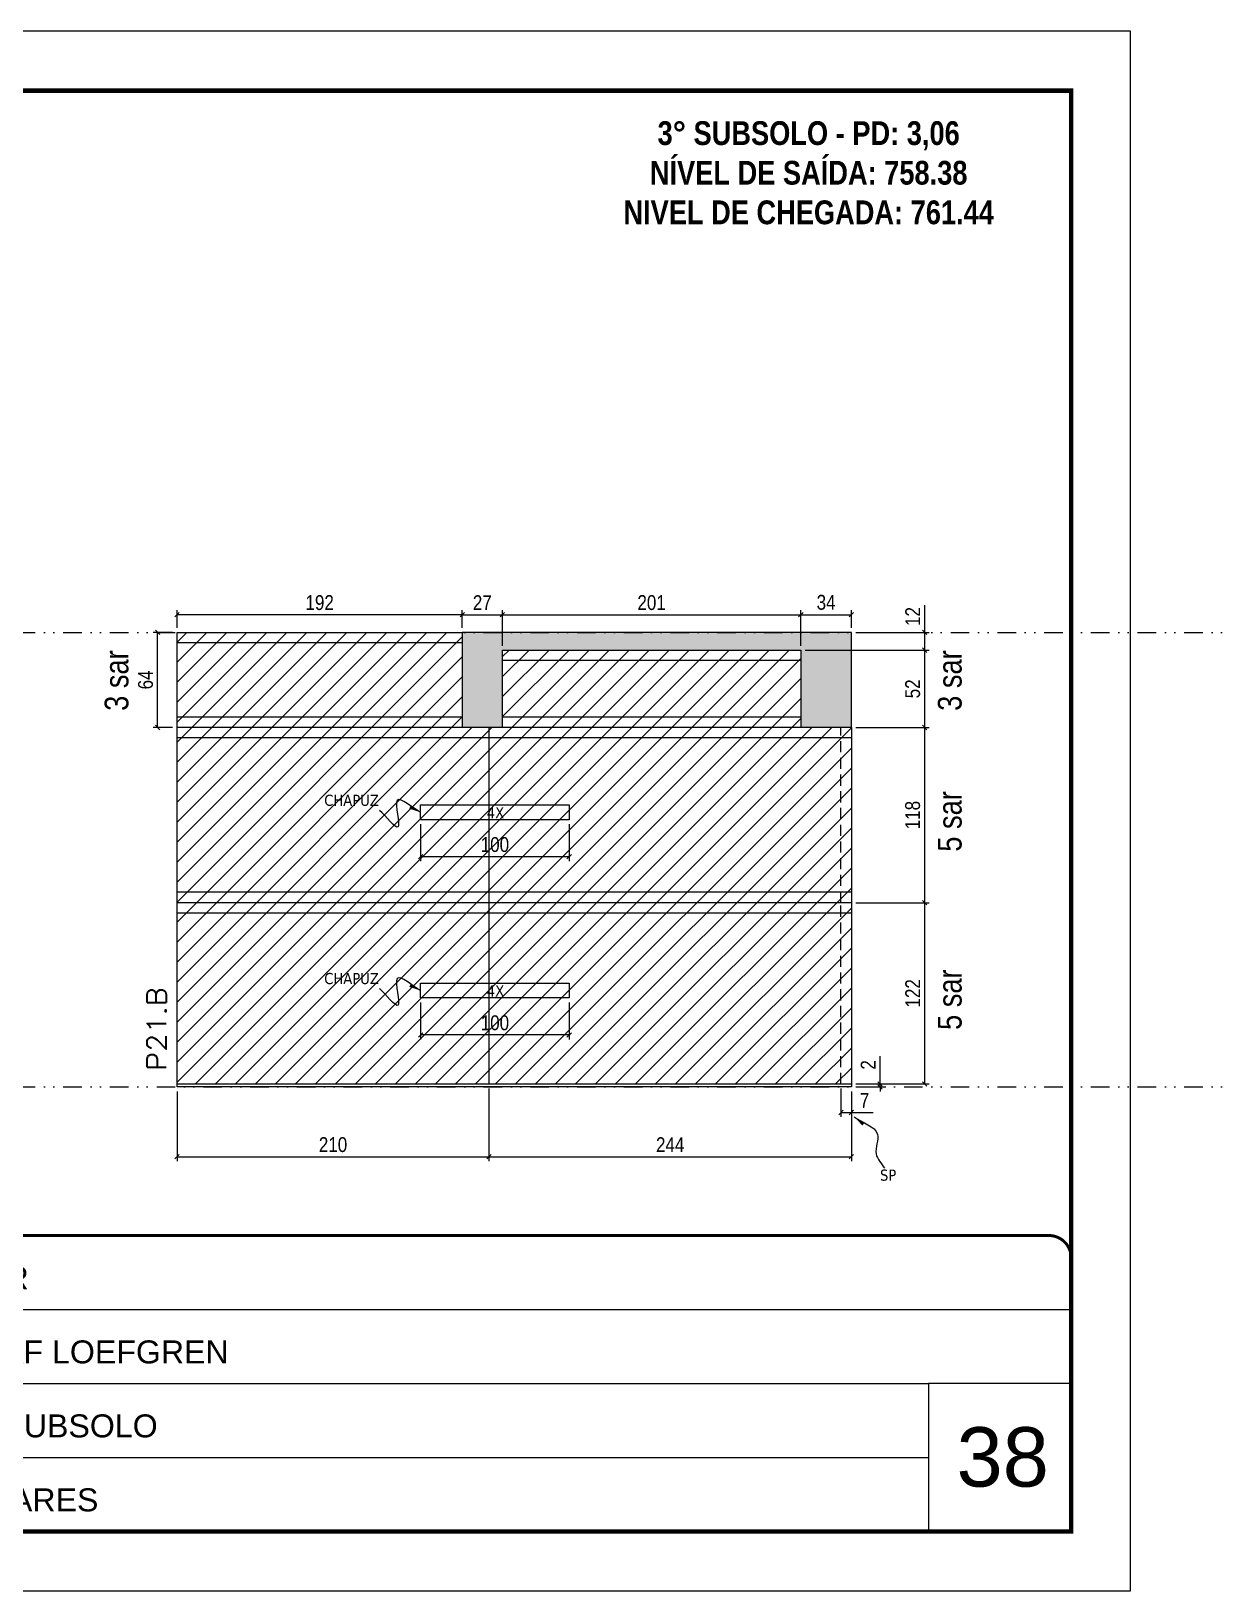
# Model space of a CAD drawing. Header units: millimetres. Extents: x 13777 to 27878, y -21631 to 6985.
# Drawn here: x 16743 to 17540, y -4402 to -3352 of the extents above; entities that cross this region are included whole.
import ezdxf

# ---------------------------------------------------------------- set-up
doc = ezdxf.new("R2010")
doc.units = ezdxf.units.MM
for name, pattern in [('CONTINUO', [0]), ('DASHED', [0.75, 0.5, -0.25]), ('DIVIDE2', [0.625, 0.25, -0.125, 0, -0.125, 0, -0.125]), ('HIDDEN', [0.375, 0.25, -0.125])]:
    doc.linetypes.add(name, pattern=pattern)
for name, color, linetype, lineweight in [('CARIMBO', 255, 'Continuous', 9), ('Folhas', 255, 'Continuous', 9), ('Hachura', 251, 'Continuous', 9), ('SARRAFO DE PRESSAO', 251, 'DASHED', 9), ('Texto Seção', 7, 'Continuous', 15)]:
    doc.layers.add(name, color=color, linetype=linetype, lineweight=lineweight)
for name, color, linetype in [('COTA', 241, 'Continuous'), ('NOMENCLATURA', 7, 'Continuous'), ('Nível', 160, 'Continuous'), ('Painéis', 200, 'Continuous'), ('SARR_2.2x10', 60, 'Continuous'), ('SARR_2.2x7', 40, 'Continuous'), ('Sarrafo de Pressão', 42, 'HIDDEN'), ('texto', 7, 'Continuous')]:
    doc.layers.add(name, color=color, linetype=linetype)
doc.styles.add('ARIAL', font='arial.ttf')
doc.styles.add('ARIAL_NARROW', font='ARIALN.TTF', dxfattribs={"height": 0.2})
doc.styles.add('COTA TECNICA', font='techl___.ttf', dxfattribs={"height": 10})
doc.styles.add('COTA TECNICA-50', font='techl___.ttf', dxfattribs={"height": 10})
doc.styles.add('REGUA-120', font='ROMANS.shx', dxfattribs={"height": 15})
doc.styles.add('ROMANC', font='techb___.ttf', dxfattribs={"height": 2.5})
doc.styles.get("Standard").update_dxf_attribs({"font": 'arial.ttf'})
doc.styles.add('Tecnologia', font='')
doc.styles.get('Tecnologia').set_extended_font_data('Forgotten Futurist')
doc.dimstyles.new('COTA PAINEL-50', dxfattribs={"dimtxt": 10, "dimasz": 3, "dimexe": 3, "dimexo": 3, "dimgap": 3, "dimtad": 1, "dimdec": 1, "dimzin": 12, "dimdsep": 46, "dimtxsty": 'COTA TECNICA-50', "dimblk1": 'OBLIQUE', "dimblk2": 'OBLIQUE', "dimsah": 1, "dimcen": 0.9, "dimclrd": 4, "dimclre": 4, "dimclrt": 240, "dimadec": 1, "dimazin": 3, "dimtfac": 1, "dimtdec": 1, "dimtmove": 0, "dimatfit": 3, "dimfxl": 1, "dimtolj": 1, "dimtzin": 12, "dimarcsym": 0})
doc.dimstyles.new('PAINEL', dxfattribs={"dimtxt": 10, "dimasz": 3, "dimexe": 3, "dimexo": 3, "dimgap": 3, "dimtad": 1, "dimdec": 1, "dimzin": 12, "dimdsep": 46, "dimtxsty": 'COTA TECNICA', "dimblk1": 'OBLIQUE', "dimblk2": 'OBLIQUE', "dimsah": 1, "dimcen": 0.9, "dimclrd": 4, "dimclre": 4, "dimclrt": 240, "dimadec": 1, "dimazin": 3, "dimtfac": 1, "dimtdec": 1, "dimtmove": 0, "dimatfit": 3, "dimfxl": 1, "dimtolj": 1, "dimtzin": 12, "dimarcsym": 0})
doc.dimstyles.get("Standard").update_dxf_attribs({"dimtxt": 0.18, "dimasz": 0.18, "dimexe": 0.18, "dimexo": 0.0625, "dimgap": 0.09, "dimtad": 0, "dimtih": 1, "dimtoh": 1, "dimdec": 4, "dimzin": 0, "dimdsep": 46, "dimtxsty": 'Standard', "dimcen": 0.09, "dimadec": 0, "dimazin": 0, "dimtfac": 1, "dimtdec": 4, "dimtofl": 0, "dimtmove": 0, "dimatfit": 3, "dimfxl": 1, "dimtolj": 1, "dimtzin": 0, "dimarcsym": 0})

# ---------------------------------------------------------------- blocks, each defined once
blk = doc.blocks.new('9999999999')
at = {"color": 30, "linetype": 'CONTINUO'}
for p, q in [((98564.6, 34230.2), (98564.6, 34429.4)), ((98564.6, 34379.6), (99584, 34379.6)), ((98564.6, 34329.8), (99488, 34329.8)), ((99584, 34329.8), (99488, 34329.8)), ((99488, 34329.8), (99488, 34230.2)), ((98564.6, 34280), (99488, 34280))]:
    blk.add_line(p, q, dxfattribs=at)
at = {"color": 30, "linetype": 'CONTINUO', "const_width": 2}
blk.add_lwpolyline([(99584, 34230.2), (99584, 34414.4, 0.414214), (99569, 34429.4), (98229, 34429.4, 0.414214), (98214, 34414.4), (98214, 34245.2, 0.414214), (98229, 34230.2), (99584, 34230.2)], format="xyb", dxfattribs=at)
at = {"layer": 'Folhas'}
blk.add_lwpolyline([(98139, 34190.2), (99624, 34190.2), (99624, 35240.2), (98139, 35240.2)], close=True, dxfattribs=at)
at = {"layer": 'Folhas', "color": 30, "const_width": 3}
blk.add_lwpolyline([(98214, 34230.2), (99584, 34230.2), (99584, 35200.2), (98214, 35200.2)], close=True, dxfattribs=at)
at = {"color": 7, "linetype": 'Continuous', "ltscale": 5, "style": 'ARIAL'}
for s, height, p in [('SKR', 15.48, (98837.7, 34393.1)), ('LEAF LOEFGREN', 15.483, (98837.7, 34343.3)), ('3° SUBSOLO', 15.48, (98837.7, 34293.5)), ('NOVA SISTEMAS CONSTRUTIVOS', 11.059, (98263.2, 34267.2)), ('PILARES', 15.48, (98837.7, 34243.7))]:
    blk.add_text(s, height=height, dxfattribs=at).set_placement(p)
at = {"layer": 'Folhas', "color": 7, "style": 'Tecnologia', "width": 1.5}
for s, p in [('CLIENTE:', (98573.7, 34397.2)), ('OBRA:', (98573.7, 34347.3)), ('PAVIMENTO:', (98573.7, 34297.5)), ('PROJETO:', (98573.7, 34247.7))]:
    blk.add_text(s, height=14, dxfattribs=at).set_placement(p)
blk = doc.blocks.new('_Oblique')
at = {"color": 0, "linetype": 'ByBlock', "lineweight": -2}
blk.add_line((-0.5, -0.5), (0.5, 0.5), dxfattribs=at)
blk = doc.blocks.new('*D1830')
at = {"layer": 'COTA', "color": 4, "lineweight": -2, "transparency": 16777216}
for p, q in [((17288.5, -4064.2), (17288.5, -4083.4)), ((17295.5, -4066.2), (17295.5, -4083.4)), ((17288.5, -4080.4), (17295.5, -4080.4)), ((17295.5, -4080.4), (17310.2, -4080.4))]:
    blk.add_line(p, q, dxfattribs=at)
at = {"layer": 'Defpoints', "color": 0, "transparency": 16777216}
for p in [(17288.5, -4061.2), (17295.5, -4063.2), (17295.5, -4080.4)]:
    blk.add_point(p, dxfattribs=at)
at = {"layer": 'COTA', "color": 4, "lineweight": -2, "transparency": 16777216, "xscale": 3, "yscale": 3, "zscale": 3, "rotation": 180}
blk.add_blockref('_Oblique', (17288.5, -4080.4), dxfattribs=at)
at = {"layer": 'COTA', "color": 4, "lineweight": -2, "transparency": 16777216, "xscale": 3, "yscale": 3, "zscale": 3}
blk.add_blockref('_Oblique', (17295.5, -4080.4), dxfattribs=at)
at = {"layer": 'COTA', "color": 240, "transparency": 16777216, "insert": (17304.4, -4072.3), "char_height": 10, "attachment_point": 5, "style": 'COTA TECNICA-50'}
blk.add_mtext('\\A1;7', dxfattribs=at)
blk = doc.blocks.new('*D1831')
at = {"layer": 'COTA', "color": 4, "lineweight": -2, "transparency": 16777216}
for p, q in [((17314.8, -4061.2), (17314.8, -4042.4)), ((17298.5, -4061.2), (17317.8, -4061.2)), ((17298.5, -4063.2), (17317.8, -4063.2)), ((17314.8, -4063.2), (17314.8, -4061.2)), ((17314.8, -4063.2), (17314.8, -4066.2))]:
    blk.add_line(p, q, dxfattribs=at)
at = {"layer": 'Defpoints', "color": 0, "transparency": 16777216}
for p in [(17295.5, -4061.2), (17295.5, -4063.2), (17314.8, -4063.2)]:
    blk.add_point(p, dxfattribs=at)
at = {"layer": 'COTA', "color": 4, "lineweight": -2, "transparency": 16777216, "xscale": 3, "yscale": 3, "zscale": 3}
for p, rotation in [((17314.8, -4061.2), 270), ((17314.8, -4063.2), 90)]:
    blk.add_blockref('_Oblique', p, dxfattribs=dict(at, rotation=rotation))
at = {"layer": 'COTA', "color": 240, "transparency": 16777216, "insert": (17306.8, -4048.4), "char_height": 10, "attachment_point": 5, "rotation": 90, "style": 'COTA TECNICA-50'}
blk.add_mtext('\\A1;2', dxfattribs=at)
blk = doc.blocks.new('*D1832')
at = {"layer": 'COTA', "color": 4, "lineweight": -2, "transparency": 16777216}
for p, q in [((17298.5, -3821.2), (17347.9, -3821.2)), ((17344.9, -3939.2), (17344.9, -3821.2)), ((17298.5, -3939.2), (17347.9, -3939.2))]:
    blk.add_line(p, q, dxfattribs=at)
at = {"layer": 'Defpoints', "color": 0, "transparency": 16777216}
for p in [(17295.5, -3821.2), (17344.9, -3821.2), (17295.5, -3939.2)]:
    blk.add_point(p, dxfattribs=at)
at = {"layer": 'COTA', "color": 4, "lineweight": -2, "transparency": 16777216, "xscale": 3, "yscale": 3, "zscale": 3}
for p, rotation in [((17344.9, -3821.2), 90), ((17344.9, -3939.2), 270)]:
    blk.add_blockref('_Oblique', p, dxfattribs=dict(at, rotation=rotation))
at = {"layer": 'COTA', "color": 240, "transparency": 16777216, "insert": (17336.8, -3880.2), "char_height": 10, "attachment_point": 5, "rotation": 90, "style": 'COTA TECNICA-50'}
blk.add_mtext('\\A1;118', dxfattribs=at)
blk = doc.blocks.new('*D1838')
at = {"layer": 'COTA', "color": 4, "lineweight": -2, "transparency": 16777216}
for p, q in [((17298.5, -3939.2), (17347.9, -3939.2)), ((17344.9, -4061.2), (17344.9, -3939.2)), ((17298.5, -4061.2), (17347.9, -4061.2))]:
    blk.add_line(p, q, dxfattribs=at)
at = {"layer": 'Defpoints', "color": 0, "transparency": 16777216}
for p in [(17295.5, -3939.2), (17344.9, -3939.2), (17295.5, -4061.2)]:
    blk.add_point(p, dxfattribs=at)
at = {"layer": 'COTA', "color": 4, "lineweight": -2, "transparency": 16777216, "xscale": 3, "yscale": 3, "zscale": 3}
for p, rotation in [((17344.9, -3939.2), 90), ((17344.9, -4061.2), 270)]:
    blk.add_blockref('_Oblique', p, dxfattribs=dict(at, rotation=rotation))
at = {"layer": 'COTA', "color": 240, "transparency": 16777216, "insert": (17336.8, -4000.2), "char_height": 10, "attachment_point": 5, "rotation": 90, "style": 'COTA TECNICA'}
blk.add_mtext('\\A1;122', dxfattribs=at)
blk = doc.blocks.new('*D1839')
at = {"layer": 'COTA', "color": 4, "lineweight": -2, "transparency": 16777216}
for p, q in [((17264.5, -3769.2), (17347.9, -3769.2)), ((17344.9, -3821.2), (17344.9, -3769.2)), ((17298.5, -3821.2), (17347.9, -3821.2))]:
    blk.add_line(p, q, dxfattribs=at)
at = {"layer": 'Defpoints', "color": 0, "transparency": 16777216}
for p in [(17261.5, -3769.2), (17344.9, -3769.2), (17295.5, -3821.2)]:
    blk.add_point(p, dxfattribs=at)
at = {"layer": 'COTA', "color": 4, "lineweight": -2, "transparency": 16777216, "xscale": 3, "yscale": 3, "zscale": 3}
for p, rotation in [((17344.9, -3769.2), 90), ((17344.9, -3821.2), 270)]:
    blk.add_blockref('_Oblique', p, dxfattribs=dict(at, rotation=rotation))
at = {"layer": 'COTA', "color": 240, "transparency": 16777216, "insert": (17336.8, -3795.2), "char_height": 10, "attachment_point": 5, "rotation": 90, "style": 'COTA TECNICA'}
blk.add_mtext('\\A1;52', dxfattribs=at)
blk = doc.blocks.new('*D1840')
at = {"layer": 'COTA', "color": 4, "linetype": 'ByBlock', "lineweight": -2, "transparency": 16777216}
for p, q in [((17005.5, -4006.3), (17005.5, -4031.2)), ((17105.5, -4006.3), (17105.5, -4031.2)), ((17105.5, -4028.2), (17005.5, -4028.2))]:
    blk.add_line(p, q, dxfattribs=at)
at = {"layer": 'Defpoints', "color": 0, "linetype": 'ByBlock', "transparency": 16777216}
for p in [(17005.5, -4003.3), (17105.5, -4003.3), (17005.5, -4028.2)]:
    blk.add_point(p, dxfattribs=at)
at = {"layer": 'COTA', "color": 4, "linetype": 'ByBlock', "lineweight": -2, "transparency": 16777216, "xscale": 3, "yscale": 3, "zscale": 3, "rotation": 180}
blk.add_blockref('_Oblique', (17005.5, -4028.2), dxfattribs=at)
at = {"layer": 'COTA', "color": 4, "linetype": 'ByBlock', "lineweight": -2, "transparency": 16777216, "xscale": 3, "yscale": 3, "zscale": 3}
blk.add_blockref('_Oblique', (17105.5, -4028.2), dxfattribs=at)
at = {"layer": 'COTA', "color": 240, "linetype": 'ByBlock', "transparency": 16777216, "insert": (17055.5, -4020.1), "char_height": 10, "attachment_point": 5, "style": 'COTA TECNICA'}
blk.add_mtext('\\A1;100', dxfattribs=at)
blk = doc.blocks.new('*D1841')
at = {"layer": 'COTA', "color": 4, "linetype": 'ByBlock', "lineweight": -2, "transparency": 16777216}
for p, q in [((17005.5, -3886.3), (17005.5, -3911.2)), ((17105.5, -3886.3), (17105.5, -3911.2)), ((17105.5, -3908.2), (17005.5, -3908.2))]:
    blk.add_line(p, q, dxfattribs=at)
at = {"layer": 'Defpoints', "color": 0, "linetype": 'ByBlock', "transparency": 16777216}
for p in [(17005.5, -3883.3), (17105.5, -3883.3), (17005.5, -3908.2)]:
    blk.add_point(p, dxfattribs=at)
at = {"layer": 'COTA', "color": 4, "linetype": 'ByBlock', "lineweight": -2, "transparency": 16777216, "xscale": 3, "yscale": 3, "zscale": 3, "rotation": 180}
blk.add_blockref('_Oblique', (17005.5, -3908.2), dxfattribs=at)
at = {"layer": 'COTA', "color": 4, "linetype": 'ByBlock', "lineweight": -2, "transparency": 16777216, "xscale": 3, "yscale": 3, "zscale": 3}
blk.add_blockref('_Oblique', (17105.5, -3908.2), dxfattribs=at)
at = {"layer": 'COTA', "color": 240, "linetype": 'ByBlock', "transparency": 16777216, "insert": (17055.5, -3900.1), "char_height": 10, "attachment_point": 5, "style": 'COTA TECNICA'}
blk.add_mtext('\\A1;100', dxfattribs=at)
blk = doc.blocks.new('*D1842')
at = {"layer": 'COTA', "color": 4, "lineweight": -2, "transparency": 16777216}
for p, q in [((16841.5, -4066.2), (16841.5, -4113.2)), ((17051.5, -4064.2), (17051.5, -4113.2)), ((16841.5, -4110.2), (17051.5, -4110.2))]:
    blk.add_line(p, q, dxfattribs=at)
at = {"layer": 'Defpoints', "color": 0, "transparency": 16777216}
for p in [(16841.5, -4063.2), (17051.5, -4061.2), (17051.5, -4110.2)]:
    blk.add_point(p, dxfattribs=at)
at = {"layer": 'COTA', "color": 4, "lineweight": -2, "transparency": 16777216, "xscale": 3, "yscale": 3, "zscale": 3, "rotation": 180}
blk.add_blockref('_Oblique', (16841.5, -4110.2), dxfattribs=at)
at = {"layer": 'COTA', "color": 4, "lineweight": -2, "transparency": 16777216, "xscale": 3, "yscale": 3, "zscale": 3}
blk.add_blockref('_Oblique', (17051.5, -4110.2), dxfattribs=at)
at = {"layer": 'COTA', "color": 240, "transparency": 16777216, "insert": (16946.5, -4102.1), "char_height": 10, "attachment_point": 5, "style": 'COTA TECNICA'}
blk.add_mtext('\\A1;210', dxfattribs=at)
blk = doc.blocks.new('*D1843')
at = {"layer": 'COTA', "color": 4, "lineweight": -2, "transparency": 16777216}
for p, q in [((17051.5, -4064.2), (17051.5, -4113.2)), ((17295.5, -4066.2), (17295.5, -4113.2)), ((17051.5, -4110.2), (17295.5, -4110.2))]:
    blk.add_line(p, q, dxfattribs=at)
at = {"layer": 'Defpoints', "color": 0, "transparency": 16777216}
for p in [(17051.5, -4061.2), (17295.5, -4063.2), (17295.5, -4110.2)]:
    blk.add_point(p, dxfattribs=at)
at = {"layer": 'COTA', "color": 4, "lineweight": -2, "transparency": 16777216, "xscale": 3, "yscale": 3, "zscale": 3, "rotation": 180}
blk.add_blockref('_Oblique', (17051.5, -4110.2), dxfattribs=at)
at = {"layer": 'COTA', "color": 4, "lineweight": -2, "transparency": 16777216, "xscale": 3, "yscale": 3, "zscale": 3}
blk.add_blockref('_Oblique', (17295.5, -4110.2), dxfattribs=at)
at = {"layer": 'COTA', "color": 240, "transparency": 16777216, "insert": (17173.5, -4102.1), "char_height": 10, "attachment_point": 5, "style": 'COTA TECNICA'}
blk.add_mtext('\\A1;244', dxfattribs=at)
blk = doc.blocks.new('*D1844')
at = {"layer": 'COTA', "color": 4, "lineweight": -2, "transparency": 16777216}
for p, q in [((16841.5, -3754.2), (16841.5, -3742.3)), ((17033.5, -3745.3), (16841.5, -3745.3)), ((17033.5, -3754.2), (17033.5, -3742.3))]:
    blk.add_line(p, q, dxfattribs=at)
at = {"layer": 'Defpoints', "color": 0, "transparency": 16777216}
for p in [(16841.5, -3745.3), (16841.5, -3757.2), (17033.5, -3757.2)]:
    blk.add_point(p, dxfattribs=at)
at = {"layer": 'COTA', "color": 4, "lineweight": -2, "transparency": 16777216, "xscale": 3, "yscale": 3, "zscale": 3, "rotation": 180}
blk.add_blockref('_Oblique', (16841.5, -3745.3), dxfattribs=at)
at = {"layer": 'COTA', "color": 4, "lineweight": -2, "transparency": 16777216, "xscale": 3, "yscale": 3, "zscale": 3}
blk.add_blockref('_Oblique', (17033.5, -3745.3), dxfattribs=at)
at = {"layer": 'COTA', "color": 240, "transparency": 16777216, "insert": (16937.5, -3737.2), "char_height": 10, "attachment_point": 5, "style": 'COTA TECNICA'}
blk.add_mtext('\\A1;192', dxfattribs=at)
blk = doc.blocks.new('*D1845')
at = {"layer": 'COTA', "color": 4, "lineweight": -2, "transparency": 16777216}
for p, q in [((17344.9, -3757.2), (17344.9, -3738.9)), ((17298.5, -3757.2), (17347.9, -3757.2)), ((17344.9, -3769.2), (17344.9, -3757.2)), ((17264.5, -3769.2), (17347.9, -3769.2))]:
    blk.add_line(p, q, dxfattribs=at)
at = {"layer": 'Defpoints', "color": 0, "transparency": 16777216}
for p in [(17295.5, -3757.2), (17344.9, -3757.2), (17261.5, -3769.2)]:
    blk.add_point(p, dxfattribs=at)
at = {"layer": 'COTA', "color": 4, "lineweight": -2, "transparency": 16777216, "xscale": 3, "yscale": 3, "zscale": 3}
for p, rotation in [((17344.9, -3757.2), 90), ((17344.9, -3769.2), 270)]:
    blk.add_blockref('_Oblique', p, dxfattribs=dict(at, rotation=rotation))
at = {"layer": 'COTA', "color": 240, "transparency": 16777216, "insert": (17336.8, -3746.5), "char_height": 10, "attachment_point": 5, "rotation": 90, "style": 'COTA TECNICA'}
blk.add_mtext('\\A1;12', dxfattribs=at)
blk = doc.blocks.new('*D1846')
at = {"layer": 'COTA', "color": 4, "lineweight": -2, "transparency": 16777216}
for p, q in [((16838.5, -3757.2), (16825.4, -3757.2)), ((16828.4, -3821.2), (16828.4, -3757.2)), ((16838.5, -3821.2), (16825.4, -3821.2))]:
    blk.add_line(p, q, dxfattribs=at)
at = {"layer": 'Defpoints', "color": 0, "transparency": 16777216}
for p in [(16828.4, -3757.2), (16841.5, -3757.2), (16841.5, -3821.2)]:
    blk.add_point(p, dxfattribs=at)
at = {"layer": 'COTA', "color": 4, "lineweight": -2, "transparency": 16777216, "xscale": 3, "yscale": 3, "zscale": 3}
for p, rotation in [((16828.4, -3757.2), 90), ((16828.4, -3821.2), 270)]:
    blk.add_blockref('_Oblique', p, dxfattribs=dict(at, rotation=rotation))
at = {"layer": 'COTA', "color": 240, "transparency": 16777216, "insert": (16820.3, -3789.2), "char_height": 10, "attachment_point": 5, "rotation": 90, "style": 'COTA TECNICA'}
blk.add_mtext('\\A1;64', dxfattribs=at)
blk = doc.blocks.new('*D1847')
at = {"layer": 'COTA', "color": 4, "lineweight": -2, "transparency": 16777216}
for p, q in [((17033.5, -3754.2), (17033.5, -3742.3)), ((17033.5, -3745.3), (17060.5, -3745.3)), ((17060.5, -3766.2), (17060.5, -3742.3))]:
    blk.add_line(p, q, dxfattribs=at)
at = {"layer": 'Defpoints', "color": 0, "transparency": 16777216}
for p in [(17060.5, -3745.3), (17033.5, -3757.2), (17060.5, -3769.2)]:
    blk.add_point(p, dxfattribs=at)
at = {"layer": 'COTA', "color": 4, "lineweight": -2, "transparency": 16777216, "xscale": 3, "yscale": 3, "zscale": 3, "rotation": 180}
blk.add_blockref('_Oblique', (17033.5, -3745.3), dxfattribs=at)
at = {"layer": 'COTA', "color": 4, "lineweight": -2, "transparency": 16777216, "xscale": 3, "yscale": 3, "zscale": 3}
blk.add_blockref('_Oblique', (17060.5, -3745.3), dxfattribs=at)
at = {"layer": 'COTA', "color": 240, "transparency": 16777216, "insert": (17047, -3737.2), "char_height": 10, "attachment_point": 5, "style": 'COTA TECNICA'}
blk.add_mtext('\\A1;27', dxfattribs=at)
blk = doc.blocks.new('*D1848')
at = {"layer": 'COTA', "color": 4, "lineweight": -2, "transparency": 16777216}
for p, q in [((17060.5, -3766.2), (17060.5, -3742.3)), ((17060.5, -3745.3), (17261.5, -3745.3)), ((17261.5, -3766.2), (17261.5, -3742.3))]:
    blk.add_line(p, q, dxfattribs=at)
at = {"layer": 'Defpoints', "color": 0, "transparency": 16777216}
for p in [(17261.5, -3745.3), (17060.5, -3769.2), (17261.5, -3769.2)]:
    blk.add_point(p, dxfattribs=at)
at = {"layer": 'COTA', "color": 4, "lineweight": -2, "transparency": 16777216, "xscale": 3, "yscale": 3, "zscale": 3, "rotation": 180}
blk.add_blockref('_Oblique', (17060.5, -3745.3), dxfattribs=at)
at = {"layer": 'COTA', "color": 4, "lineweight": -2, "transparency": 16777216, "xscale": 3, "yscale": 3, "zscale": 3}
blk.add_blockref('_Oblique', (17261.5, -3745.3), dxfattribs=at)
at = {"layer": 'COTA', "color": 240, "transparency": 16777216, "insert": (17161, -3737.2), "char_height": 10, "attachment_point": 5, "style": 'COTA TECNICA'}
blk.add_mtext('\\A1;201', dxfattribs=at)
blk = doc.blocks.new('*D1849')
at = {"layer": 'COTA', "color": 4, "lineweight": -2, "transparency": 16777216}
for p, q in [((17261.5, -3766.2), (17261.5, -3742.3)), ((17261.5, -3745.3), (17295.5, -3745.3)), ((17295.5, -3754.2), (17295.5, -3742.3))]:
    blk.add_line(p, q, dxfattribs=at)
at = {"layer": 'Defpoints', "color": 0, "transparency": 16777216}
for p in [(17295.5, -3745.3), (17295.5, -3757.2), (17261.5, -3769.2)]:
    blk.add_point(p, dxfattribs=at)
at = {"layer": 'COTA', "color": 4, "lineweight": -2, "transparency": 16777216, "xscale": 3, "yscale": 3, "zscale": 3, "rotation": 180}
blk.add_blockref('_Oblique', (17261.5, -3745.3), dxfattribs=at)
at = {"layer": 'COTA', "color": 4, "lineweight": -2, "transparency": 16777216, "xscale": 3, "yscale": 3, "zscale": 3}
blk.add_blockref('_Oblique', (17295.5, -3745.3), dxfattribs=at)
at = {"layer": 'COTA', "color": 240, "transparency": 16777216, "insert": (17278.5, -3737), "char_height": 10, "attachment_point": 5, "style": 'COTA TECNICA'}
blk.add_mtext('\\A1;34', dxfattribs=at)

msp = doc.modelspace()

# ---------------------------------------------------------------- hatches: boundary and pattern name
at = {"layer": 'COTA'}
h = msp.add_hatch(dxfattribs=at)
h.set_pattern_fill('AR-CONC', color=256, scale=0.03)
h.set_pattern_definition([(50, (-3196, -1178.575), (5.4655401, -0.4781726), [0.5715, -6.2865]), (355, (-3196, -1178.575), (-1.0573026, 5.7317054), [0.4572, -5.0292175]), (100.451445, (-3195.5445, -1178.615), (4.4082374, 5.2535326), [0.4857003, -5.3427073]), (46.1842, (-3196, -1177.051), (8.1323712, -1.2612698), [0.85725, -9.42975]), (96.635558, (-3195.322, -1177.156), (7.122124, 7.4227837), [0.7285507, -8.0140682]), (351.18415, (-3196, -1177.051), (7.122124, 7.4227837), [0.685799, -7.543792]), (21, (-3195.238, -1177.432), (4.5484317, -3.0679559), [0.5715, -6.2865]), (326, (-3195.238, -1177.432), (1.8540609, 5.525639), [0.4572, -5.0292]), (71.451445, (-3194.859, -1177.688), (6.4024926, 2.457683), [0.4857003, -5.3426981]), (37.5, (-3196, -1178.5751), (0.0926581, 2.53665117), [0, -4.96824, 0, -5.1054, 0, -5.04825]), (7.5, (-3196, -1178.575), (2.00458988, 3.00541724), [0, -2.91084, 0, -4.85394, 0, -1.92405]), (327.5, (-3197.6993, -1178.5751), (4.06771786, -0.17186232), [0, -1.905, 0, -5.9436, 0, -7.8867]), (317.5, (-3198.4613, -1178.575), (4.44387544, 0.76279473), [0, -2.4765, 0, -3.94716, 0, -5.6007])])
h.paths.add_polyline_path([(17060.49, -3769.17), (17261.49, -3769.17), (17261.49, -3821.17), (17295.49, -3821.17), (17295.49, -3757.17), (17033.49, -3757.17), (17033.49, -3821.17), (17060.49, -3821.17)])
at = {"layer": 'Hachura', "linetype": 'ByBlock'}
h = msp.add_hatch(dxfattribs=at)
h.set_pattern_fill('ANSI31', color=256, scale=3)
h.set_pattern_definition([(45, (1585, 0), (-6.735192, 6.735192), [])])
h.paths.add_polyline_path([(16170.75, -3794.17), (16170.75, -3821.17), (16408.75, -3821.17), (16408.75, -3794.17)])
h.paths.add_polyline_path([(16408.75, -3794.17), (16408.75, -3821.17), (16627.75, -3821.17), (16627.75, -3794.17)])
h.paths.add_polyline_path([(16652.75, -3939.17), (16652.75, -3821.17), (16408.75, -3821.17), (16408.75, -3939.17)])
h.paths.add_polyline_path([(16170.75, -3821.17), (16170.75, -3939.17), (16408.75, -3939.17), (16408.75, -3821.17)])
h.paths.add_polyline_path([(16170.75, -3939.17), (16170.75, -4061.17), (16408.75, -4061.17), (16408.75, -3939.17)])
h.paths.add_polyline_path([(16408.75, -3939.17), (16408.75, -4061.17), (16652.75, -4061.17), (16652.75, -3939.17)])
h.paths.add_polyline_path([(16841.49, -3939.17), (16841.49, -4061.17), (17051.49, -4061.17), (17051.49, -3939.17)])
h.paths.add_polyline_path([(17051.49, -3939.17), (17051.49, -3821.17), (16841.49, -3821.17), (16841.49, -3939.17)])
h.paths.add_polyline_path([(17033.49, -3821.17), (17033.49, -3757.17), (16841.49, -3757.17), (16841.49, -3821.17)])
h.paths.add_polyline_path([(17261.49, -3821.17), (17261.49, -3769.17), (17060.49, -3769.17), (17060.49, -3821.17)])
h.paths.add_polyline_path([(17295.49, -3939.17), (17295.49, -3821.17), (17051.49, -3821.17), (17051.49, -3939.17)])
h.paths.add_polyline_path([(17295.49, -4061.17), (17295.49, -3939.17), (17051.49, -3939.17), (17051.49, -4061.17)])

# ---------------------------------------------------------------- linework, layer by layer
at = {"layer": 'COTA'}
for p, q in [((17295.49, -3757.17), (17033.49, -3757.17)), ((17295.49, -3821.17), (17295.49, -3757.17))]:
    msp.add_line(p, q, dxfattribs=at)
at = {"layer": 'Nível', "color": 4, "linetype": 'DIVIDE2', "ltscale": 50}
for p, q in [((13777.11, -3757.17), (21531.15, -3757.17)), ((13777.11, -4063.17), (21531.15, -4063.17))]:
    msp.add_line(p, q, dxfattribs=at)
at = {"layer": 'Painéis'}
for p, q in [((16841.49, -4061.17), (16841.49, -3757.17)), ((16841.49, -3757.17), (17033.49, -3757.17)), ((17033.49, -3757.17), (17033.49, -3821.17)), ((17060.49, -3769.17), (17261.49, -3769.17)), ((17060.49, -3769.17), (17060.49, -3821.17)), ((17261.49, -3769.17), (17261.49, -3821.17)), ((17295.49, -3821.17), (16841.49, -3821.17)), ((17051.49, -3821.17), (17051.49, -4061.17)), ((17295.49, -3821.17), (17295.49, -4061.17)), ((17295.49, -3939.17), (16841.49, -3939.17))]:
    msp.add_line(p, q, dxfattribs=at)
msp.add_lwpolyline([(16841.49, -4061.17), (17295.49, -4061.17), (17295.49, -4063.17), (16841.49, -4063.17)], close=True, dxfattribs=at)
at = {"layer": 'SARR_2.2x10'}
for points in [[(17005.49, -3873.32), (17105.49, -3873.32), (17105.49, -3883.32), (17005.49, -3883.32)], [(17005.49, -3993.32), (17105.49, -3993.32), (17105.49, -4003.32), (17005.49, -4003.32)]]:
    msp.add_lwpolyline(points, close=True, dxfattribs=at)
at = {"layer": 'SARR_2.2x7'}
for p, q in [((17033.49, -3764.17), (16841.49, -3764.17)), ((17261.49, -3776.17), (17060.49, -3776.17)), ((17033.49, -3814.17), (16841.49, -3814.17)), ((17261.49, -3814.17), (17060.49, -3814.17)), ((17051.49, -3828.17), (16841.49, -3828.17)), ((17295.49, -3828.17), (17051.49, -3828.17)), ((17051.49, -3932.17), (16841.49, -3932.17)), ((17295.49, -3932.17), (17051.49, -3932.17)), ((17051.49, -3946.17), (16841.49, -3946.17)), ((17295.49, -3946.17), (17051.49, -3946.17))]:
    msp.add_line(p, q, dxfattribs=at)
at = {"layer": 'Sarrafo de Pressão', "ltscale": 30}
for p, q in [((17288.49, -3939.17), (17288.49, -3821.17)), ((17288.49, -4061.17), (17288.49, -3939.17))]:
    msp.add_line(p, q, dxfattribs=at)

# ---------------------------------------------------------------- block references
at = {"layer": 'SARRAFO DE PRESSAO', "color": 6, "linetype": 'ByBlock'}
msp.add_blockref('9999999999', (-82140.51, -38592.65), dxfattribs=at)

# ---------------------------------------------------------------- texts
at = {"layer": 'CARIMBO', "style": 'ARIAL'}
msp.add_text('38', height=40, dxfattribs=at).set_placement((17366.33, -4332.3))
at = {"layer": 'NOMENCLATURA', "style": 'ARIAL_NARROW'}
for s, p in [('3 sar', (16808.7, -3810.02)), ('3 sar', (17369.74, -3810.02)), ('5 sar', (17369.74, -3904.84)), ('5 sar', (17369.74, -4024.84))]:
    msp.add_text(s, height=16, rotation=90, dxfattribs=at).set_placement(p)
at = {"layer": 'NOMENCLATURA', "color": 2, "insert": (17266.75, -3386.39), "char_height": 16, "attachment_point": 2, "style": 'ROMANC'}
msp.add_mtext_dynamic_manual_height_columns('\\P3° SUBSOLO - PD: 3,06\\PNÍVEL DE SAÍDA: 758.38\\PNIVEL DE CHEGADA: 761.44', width=300.2766, gutter_width=1, heights=[0], dxfattribs=at)
at = {"layer": 'texto', "color": 0, "char_height": 7.5, "attachment_point": 5}
for s, insert in [('{\\fTahoma|b0|i0|c0|p34;\\C4;CHAPUZ}', (16958.94, -3870.31)), ('{\\fTahoma|b0|i0|c0|p34;\\C4;4X}', (17055.89, -3878.62)), ('{\\fTahoma|b0|i0|c0|p34;\\C4;CHAPUZ}', (16958.94, -3990.31)), ('{\\fTahoma|b0|i0|c0|p34;\\C4;4X}', (17055.89, -3998.62)), ('{\\fTahoma|b0|i0|c0|p34;\\C4;SP}', (17320.27, -4122.66))]:
    msp.add_mtext(s, dxfattribs=dict(at, insert=insert))
at = {"layer": 'Texto Seção', "style": 'REGUA-120', "width": 1.1}
msp.add_text('P21.B', height=13, rotation=90, dxfattribs=at).set_placement((16834.24, -4052.4))

# ---------------------------------------------------------------- dimensions: what is measured, and where the dimension line sits
at = {"layer": 'COTA'}
for base, p1, p2, dimstyle, picture, middle in [((16841.49, -3745.26), (17033.49, -3757.17), (16841.49, -3757.17), 'PAINEL', '*D1844', (16937.49, -3737.17)), ((17060.49, -3745.26), (17033.49, -3757.17), (17060.49, -3769.17), 'PAINEL', '*D1847', (17046.99, -3737.18)), ((17051.49, -4110.2), (16841.49, -4063.17), (17051.49, -4061.17), 'PAINEL', '*D1842', (16946.49, -4102.09)), ((17295.49, -4080.41), (17288.49, -4061.17), (17295.49, -4063.17), 'COTA PAINEL-50', '*D1830', (17304.36, -4072.33))]:
    dim = msp.add_linear_dim(base=base, p1=p1, p2=p2, dimstyle=dimstyle, dxfattribs=at)
    dim.commit()
    dim.dimension.update_dxf_attribs({"geometry": picture, "text_midpoint": middle})
for base, p1, p2, picture, middle in [((17261.49, -3745.26), (17060.49, -3769.17), (17261.49, -3769.17), '*D1848', (17160.99, -3737.15)), ((17295.49, -3745.26), (17261.49, -3769.17), (17295.49, -3757.17), '*D1849', (17278.49, -3737.04)), ((17295.49, -4110.2), (17051.49, -4061.17), (17295.49, -4063.17), '*D1843', (17173.49, -4102.12))]:
    dim = msp.add_linear_dim(base=base, p1=p1, p2=p2, dimstyle='PAINEL', override={"dimtmove": 1}, dxfattribs=at)
    dim.commit()
    dim.dimension.update_dxf_attribs({"geometry": picture, "text_midpoint": middle})
for base, p1, p2, dimstyle, picture, middle in [((17344.86, -3757.17), (17261.49, -3769.17), (17295.49, -3757.17), 'PAINEL', '*D1845', (17336.8, -3746.51)), ((16828.39, -3757.17), (16841.49, -3821.17), (16841.49, -3757.17), 'PAINEL', '*D1846', (16820.28, -3789.17)), ((17344.86, -3821.17), (17295.49, -3939.17), (17295.49, -3821.17), 'COTA PAINEL-50', '*D1832', (17336.77, -3880.17)), ((17344.86, -3939.17), (17295.49, -4061.17), (17295.49, -3939.17), 'PAINEL', '*D1838', (17336.8, -4000.17))]:
    dim = msp.add_linear_dim(base=base, p1=p1, p2=p2, angle=90, dimstyle=dimstyle, dxfattribs=at)
    dim.commit()
    dim.dimension.update_dxf_attribs({"geometry": picture, "text_midpoint": middle})
dim = msp.add_linear_dim(base=(17344.86, -3769.17), p1=(17295.49, -3821.17), p2=(17261.49, -3769.17), angle=90, dimstyle='PAINEL', override={"dimtmove": 1}, dxfattribs=at)
dim.commit()
dim.dimension.update_dxf_attribs({"geometry": '*D1839', "text_midpoint": (17336.75, -3795.17)})
at = {"layer": 'COTA', "linetype": 'ByBlock'}
for base, p1, p2, picture, middle in [((17005.49, -3908.25), (17105.49, -3883.32), (17005.49, -3883.32), '*D1841', (17055.49, -3900.15)), ((17005.49, -4028.25), (17105.49, -4003.32), (17005.49, -4003.32), '*D1840', (17055.49, -4020.15))]:
    dim = msp.add_linear_dim(base=base, p1=p1, p2=p2, dimstyle='PAINEL', dxfattribs=at)
    dim.commit()
    dim.dimension.update_dxf_attribs({"geometry": picture, "text_midpoint": middle})
at = {"layer": 'COTA'}
dim = msp.add_linear_dim(base=(17314.75, -4063.17), p1=(17295.49, -4061.17), p2=(17295.49, -4063.17), angle=90, dimstyle='COTA PAINEL-50', dxfattribs=at)
dim.commit()
dim.dimension.update_dxf_attribs({"geometry": '*D1831', "text_midpoint": (17314.75, -4048.42), "dimtype": 160})

# ---------------------------------------------------------------- leaders
at = {"layer": 'COTA', "path_type": 1}
for points in [[(17005.49, -3878.32), (16989.71, -3870.31), (16990.29, -3888.18), (16977.86, -3877.04)], [(17005.49, -3998.32), (16989.71, -3990.31), (16990.29, -4008.18), (16977.86, -3997.04)], [(17297.32, -4083.35), (17313.11, -4095.18), (17312.18, -4108.19), (17317.74, -4117.97)]]:
    msp.add_leader(points, dimstyle='Standard', override={"dimasz": 8}, dxfattribs=at)

doc.saveas('drawing.dxf')
